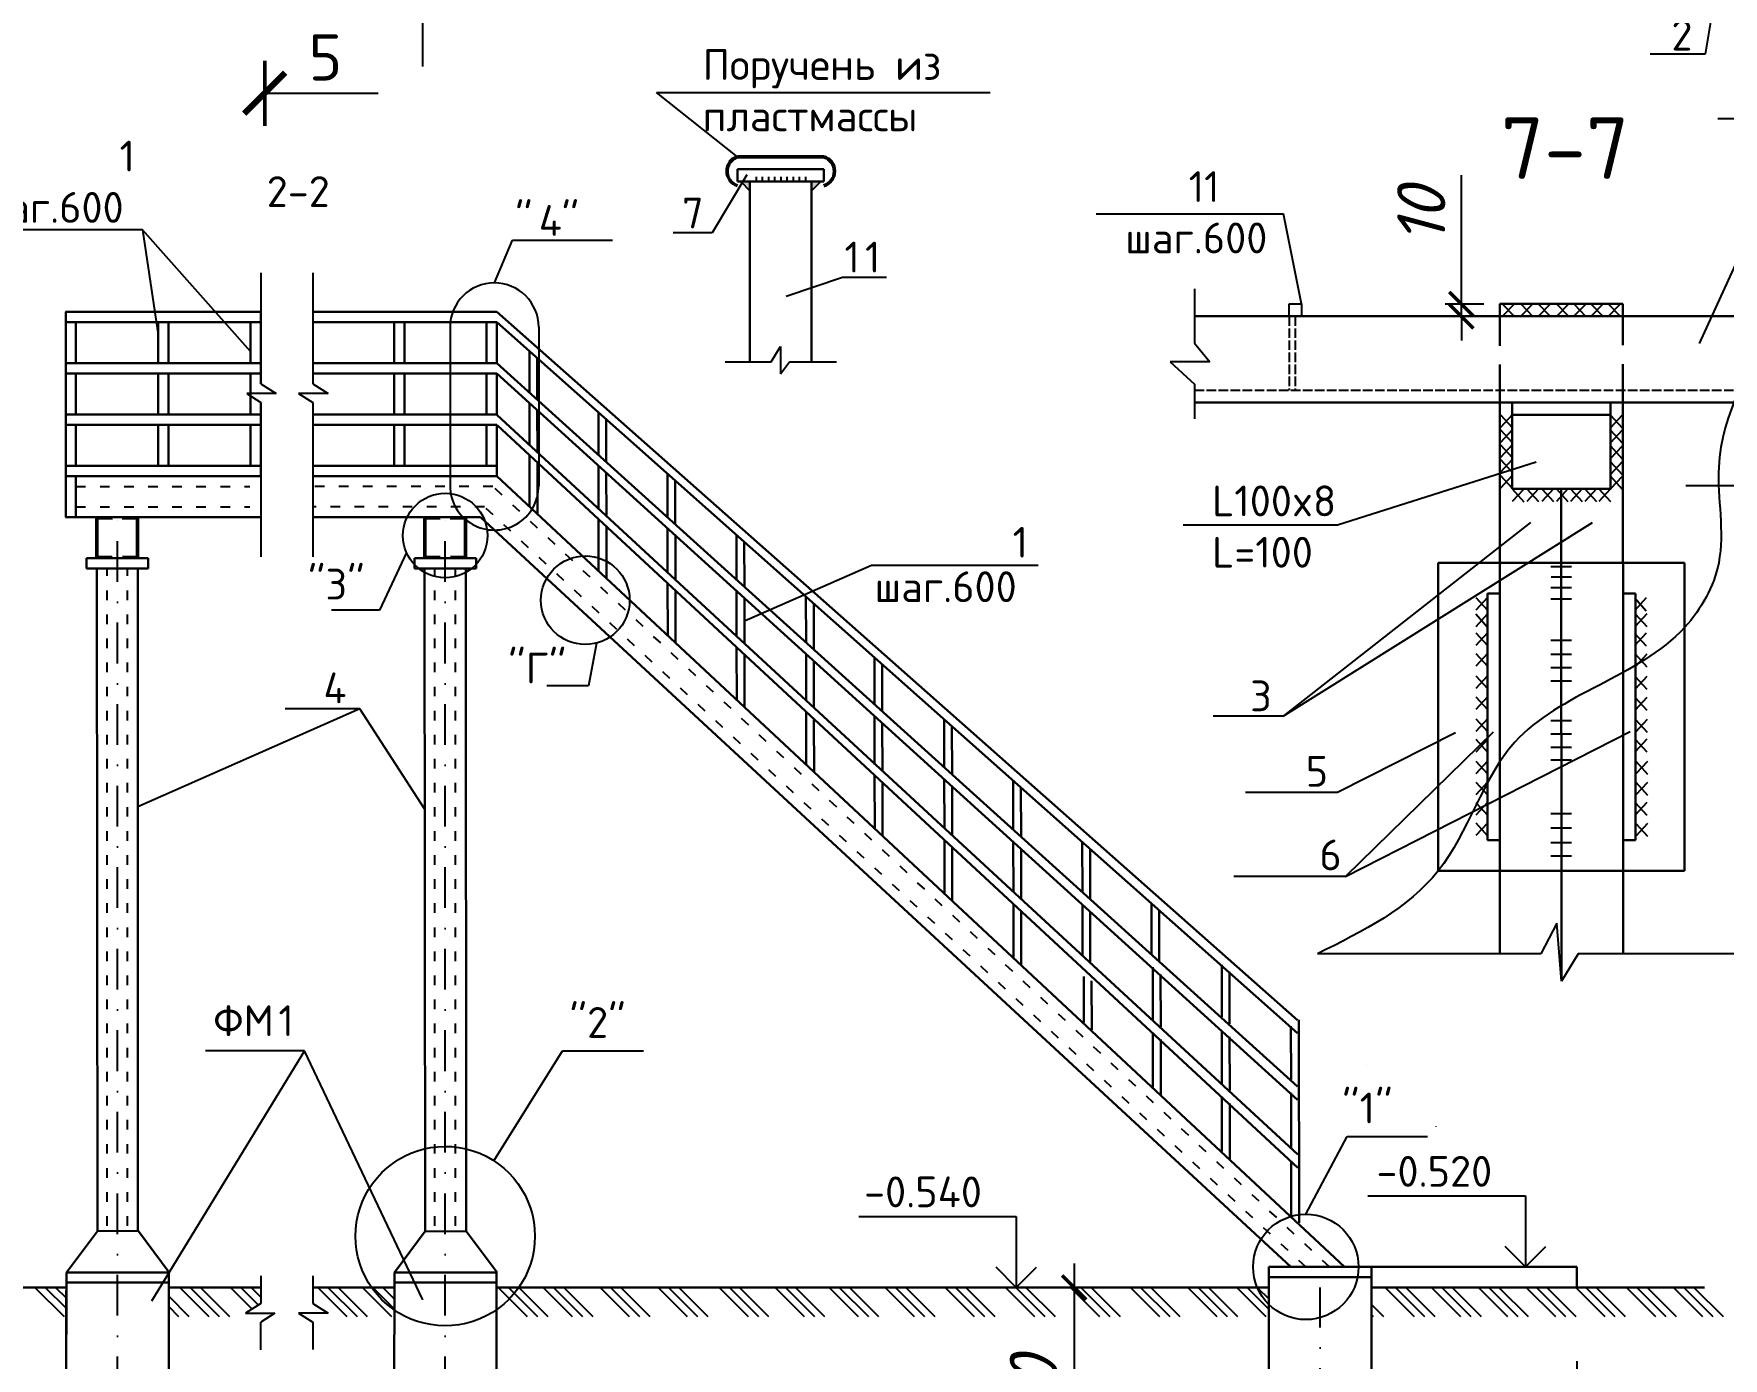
# Model space of a CAD drawing. Header units: millimetres. Extents: x 572274 to 2241483, y -888675 to -304135.
# Drawn here: x 1987142 to 1997671, y -640171 to -631917 of the extents above; entities that cross this region are included whole.
import ezdxf

# ---------------------------------------------------------------- set-up
doc = ezdxf.new("R2010")
doc.units = ezdxf.units.MM
for name, pattern in [('ACAD_ISO02W100', [15, 12, -3]), ('ACAD_ISO03W100', [30, 12, -18]), ('DASHDOTX2', [50.8, 25.4, -12.7, 0, -12.7])]:
    doc.linetypes.add(name, pattern=pattern)
doc.styles.get("Standard").update_dxf_attribs({"font": 'isocpeur.ttf'})
doc.styles.add('style1', font='isocpeui.ttf')
doc.dimstyles.new('ISO-25', dxfattribs={"dimtxt": 300, "dimasz": 150, "dimexe": 100, "dimexo": 100, "dimgap": 100, "dimtad": 1, "dimtxsty": 'style1', "dimblk": 'ARCHTICK', "dimcen": 250, "dimdle": 150, "dimclrd": 5, "dimclre": 5, "dimclrt": 7, "dimadec": 0, "dimazin": 0, "dimtfac": 1, "dimtmove": 0, "dimatfit": 3, "dimldrblk": 'ARCHTICK', "dimfxl": 1.25, "dimlwd": -1, "dimlwe": -1, "dimarcsym": 0})

# ---------------------------------------------------------------- blocks, each defined once
blk = doc.blocks.new('_ArchTick')
at = {"color": 0, "linetype": 'ByBlock', "const_width": 0.15}
blk.add_lwpolyline([(-0.5, -0.5), (0.5, 0.5)], dxfattribs=at)
blk = doc.blocks.new('*D1103')
at = {"color": 5, "ltscale": 10, "transparency": 16777216}
for p, q in [((1993626, -639580), (1993626, -641505)), ((1994739, -639730), (1993526, -639730)), ((1994739, -641355), (1993526, -641355))]:
    blk.add_line(p, q, dxfattribs=at)
at = {"layer": 'Defpoints', "color": 0, "lineweight": 25, "ltscale": 10, "transparency": 16777216}
for p in [(1994839, -639730), (1993626, -641355), (1994839, -641355)]:
    blk.add_point(p, dxfattribs=at)
at = {"color": 5, "ltscale": 10, "transparency": 16777216, "xscale": 150, "yscale": 150, "zscale": 150}
for p, rotation in [((1993626, -639730), 90), ((1993626, -641355), 270)]:
    blk.add_blockref('_ArchTick', p, dxfattribs=dict(at, rotation=rotation))
at = {"color": 7, "ltscale": 10, "transparency": 16777216, "insert": (1993374, -640543), "char_height": 300, "attachment_point": 5, "rotation": 90, "style": 'style1'}
blk.add_mtext('1270', dxfattribs=at)
blk = doc.blocks.new('*D1107')
at = {"color": 5, "ltscale": 10, "transparency": 16777216}
for p, q in [((1995479, -639830), (1995479, -640837)), ((1996759, -640189), (1996759, -640837)), ((1996909, -640737), (1995329, -640737))]:
    blk.add_line(p, q, dxfattribs=at)
at = {"layer": 'Defpoints', "color": 0, "lineweight": 25, "ltscale": 10, "transparency": 16777216}
for p in [(1995479, -639730), (1996759, -640089), (1995479, -640737)]:
    blk.add_point(p, dxfattribs=at)
at = {"color": 5, "ltscale": 10, "transparency": 16777216, "xscale": 150, "yscale": 150, "zscale": 150, "rotation": 180}
blk.add_blockref('_ArchTick', (1995479, -640737), dxfattribs=at)
at = {"color": 5, "ltscale": 10, "transparency": 16777216, "xscale": 150, "yscale": 150, "zscale": 150}
blk.add_blockref('_ArchTick', (1996759, -640737), dxfattribs=at)
at = {"color": 7, "ltscale": 10, "transparency": 16777216, "insert": (1996119, -640487), "char_height": 300, "attachment_point": 5, "style": 'style1'}
blk.add_mtext('1000', dxfattribs=at)
blk = doc.blocks.new('*D1118')
at = {"color": 5, "ltscale": 10, "transparency": 16777216}
for p, q in [((1996039, -633601), (1996039, -632799)), ((1996178, -633601), (1995939, -633601)), ((1996178, -633678), (1995939, -633678)), ((1996039, -633678), (1996039, -633601)), ((1996039, -633678), (1996039, -633828))]:
    blk.add_line(p, q, dxfattribs=at)
at = {"layer": 'Defpoints', "color": 0, "lineweight": 25, "ltscale": 10, "transparency": 16777216}
for p in [(1996039, -633601), (1996278, -633601), (1996278, -633678)]:
    blk.add_point(p, dxfattribs=at)
at = {"color": 5, "ltscale": 10, "transparency": 16777216, "xscale": 150, "yscale": 150, "zscale": 150}
for p, rotation in [((1996039, -633601), 270), ((1996039, -633678), 90)]:
    blk.add_blockref('_ArchTick', p, dxfattribs=dict(at, rotation=rotation))
at = {"color": 7, "ltscale": 10, "transparency": 16777216, "insert": (1995789, -633050), "char_height": 300, "attachment_point": 5, "rotation": 90, "style": 'style1'}
blk.add_mtext('10', dxfattribs=at)
blk = doc.blocks.new('AUDIT_I_180319113433-0')
blk.add_leader([(5368, 16417), (6473, 16417)], dimstyle='ISO-25', override={"dimasz": 400, "dimgap": 60, "dimtad": 0})

msp = doc.modelspace()

# ---------------------------------------------------------------- hatches: boundary and pattern name
h = msp.add_hatch(color=256)
h.paths.add_polyline_path([(1991605.457, -632836.763), (1991567.057, -632836.763), (1991562.153, -632836.763), (1991556.701, -632845.809), (1991605.457, -632895.685)])
h.paths.add_polyline_path([(1991562.153, -632836.763), (1991547.857, -632836.763), (1991556.701, -632845.809)])
h.paths.add_polyline_path([(1992047.057, -632836.763), (1992027.857, -632836.763), (1991989.457, -632836.763), (1991989.457, -632895.685)])

# ---------------------------------------------------------------- linework, layer by layer
at = {"ltscale": 10}
for p, q in [((1997668.594, -631386.825), (1997558.083, -632043.995)), ((1989564.594, -631582.119), (1989564.594, -632120.132)), ((1997558.083, -632043.995), (1997215.964, -632043.995)), ((1991528.657, -632683.163), (1991022.688, -632283.219)), ((1991022.688, -632283.219), (1993101.961, -632283.219)), ((1998334.431, -632447.083), (1997637.033, -632447.083)), ((1991586.231, -632796.813), (1991369.463, -633156.476)), ((1991547.857, -632836.763), (1991605.457, -632895.685)), ((1991645.858, -632836.763), (1991645.858, -632809.262)), ((1991684.258, -632836.763), (1991684.258, -632809.262)), ((1991722.658, -632836.763), (1991722.658, -632809.262)), ((1991761.058, -632836.763), (1991761.058, -632809.262)), ((1991799.458, -632836.763), (1991799.458, -632809.262)), ((1991837.858, -632836.763), (1991837.858, -632809.262)), ((1991876.258, -632836.763), (1991876.258, -632809.262)), ((1991914.658, -632836.763), (1991914.658, -632809.262)), ((1991953.058, -632836.763), (1991953.058, -632809.262)), ((1992047.057, -632836.763), (1991989.457, -632895.685)), ((1993762.025, -633038.919), (1994930.039, -633039.47)), ((1995042.289, -633600.849), (1994930.039, -633039.47)), ((1987818.919, -633138.501), (1986961.617, -633138.501)), ((1988493.211, -633896.392), (1987818.919, -633138.501)), ((1987818.919, -633138.501), (1987917.211, -633792.255)), ((1991369.463, -633156.476), (1991126.978, -633156.476)), ((1990012.634, -633469.193), (1990124.873, -633202.575)), ((1990124.873, -633202.575), (1990748.856, -633202.575)), ((1997522.127, -633847.832), (1997805.396, -633230.609)), ((1991830.938, -633551.659), (1992182.981, -633433.635)), ((1992182.981, -633433.635), (1992456.581, -633433.635)), ((1989736.476, -633745.351), (1989736.476, -634733.664)), ((1990288.792, -633745.351), (1990288.792, -634733.664)), ((1996506.039, -634587.239), (1995266.758, -634979.042)), ((1995266.758, -634979.042), (1994304.703, -634979.042)), ((1996470.291, -634962.951), (1994927.767, -636169.76)), ((1994927.767, -636169.76), (1996856.053, -634962.951)), ((1989465.255, -635149.588), (1989297.036, -635509.355)), ((1991570.901, -635575.051), (1992363.485, -635228.581)), ((1992363.485, -635228.581), (1993402.43, -635228.581)), ((1989297.036, -635509.355), (1988997.528, -635509.355)), ((1990649.534, -635714.184), (1990599.546, -635981.266)), ((1990599.546, -635981.266), (1990340.34, -635981.266)), ((1989175.156, -636123.74), (1987791.261, -636734.896)), ((1989175.156, -636123.74), (1988708.164, -636123.74)), ((1989578.307, -636748.039), (1989175.156, -636123.74)), ((1994927.767, -636169.76), (1994492.203, -636169.76)), ((1996003.141, -636273.114), (1995266.798, -636645.574)), ((1995316.649, -637168.538), (1997089.938, -636265.657)), ((1996237.199, -636269.413), (1995316.649, -637168.538)), ((1995266.798, -636645.574), (1994693.025, -636645.574)), ((1995316.649, -637168.538), (1994620.611, -637168.538)), ((1988829.023, -638256.235), (1987875.395, -639815.877)), ((1988829.023, -638256.235), (1988211.97, -638256.235)), ((1989567.617, -639806.538), (1988829.023, -638256.235)), ((1990009.024, -638940.077), (1990437.101, -638256.235)), ((1990437.101, -638256.235), (1990941.963, -638256.235)), ((1995069.8, -639273.392), (1995327.833, -638788.238)), ((1995327.833, -638788.238), (1995828.275, -638788.238)), ((1995456.728, -639159.031), (1996438.917, -639159.031)), ((1996438.917, -639159.031), (1996438.917, -639601.803)), ((1992283.332, -639286.891), (1993265.521, -639286.891)), ((1993265.521, -639286.891), (1993265.521, -639729.664)), ((1996438.917, -639601.803), (1996312.583, -639475.469)), ((1996438.917, -639601.803), (1996565.252, -639475.469)), ((1993265.521, -639729.664), (1993139.186, -639603.329)), ((1993265.521, -639729.664), (1993391.856, -639603.329)), ((1994839.107, -639729.763), (1994839.107, -641355.363))]:
    msp.add_line(p, q, dxfattribs=at)
at = {"lineweight": 50, "ltscale": 10}
msp.add_line((1988581.391, -632084.578), (1988581.391, -632490.17), dxfattribs=at)
at = {"lineweight": 50}
for p, q in [((1991528.657, -632683.163), (1992066.257, -632683.163)), ((1987535.387, -634933.657), (1987535.387, -635181.246)), ((1987631.936, -634933.657), (1987535.387, -634933.657)), ((1987692.796, -634933.657), (1987789.345, -634933.657)), ((1987789.345, -634933.657), (1987789.345, -635181.246)), ((1989675.877, -634933.657), (1989579.328, -634933.657)), ((1989579.328, -634933.657), (1989579.328, -635181.246)), ((1989736.737, -634933.657), (1989833.286, -634933.657)), ((1989833.286, -634933.657), (1989833.286, -635181.246)), ((1987535.387, -635181.246), (1987630.327, -635181.246)), ((1987789.345, -635181.246), (1987694.405, -635181.246)), ((1989579.328, -635181.246), (1989674.268, -635181.246)), ((1989833.286, -635181.246), (1989738.346, -635181.246))]:
    msp.add_line(p, q, dxfattribs=at)
at = {"lineweight": 30}
for p, q in [((1991528.657, -632836.763), (1991528.657, -632759.963)), ((1991528.657, -632759.963), (1992066.257, -632759.963)), ((1991567.057, -632836.763), (1991528.657, -632836.763)), ((1991989.457, -632836.763), (1991567.057, -632836.763)), ((1991605.457, -633961.579), (1991605.457, -632836.763)), ((1991989.457, -633961.579), (1991989.457, -632836.763)), ((1991989.457, -632836.763), (1992027.857, -632836.763)), ((1992027.857, -632836.763), (1992066.257, -632836.763)), ((1992066.257, -632836.763), (1992066.257, -632759.963)), ((1987341.049, -633649.935), (1988557.211, -633649.935)), ((1987341.211, -634929.935), (1987341.211, -633649.935)), ((1990028.519, -633649.935), (1988880.542, -633649.935)), ((1995017.63, -638063.462), (1990028.519, -633649.935)), ((1987341.211, -633713.935), (1987917.211, -633713.935)), ((1987405.211, -633969.935), (1987405.211, -633713.935)), ((1987917.211, -633969.935), (1987917.211, -633713.935)), ((1987917.211, -633713.935), (1988557.211, -633713.935)), ((1987981.211, -633969.935), (1987981.211, -633713.935)), ((1988493.211, -633969.935), (1988493.211, -633713.935)), ((1989452.357, -633713.935), (1988880.542, -633713.935)), ((1989388.357, -633969.935), (1989388.357, -633713.935)), ((1989452.357, -633969.935), (1989452.357, -633713.935)), ((1990028.357, -633713.935), (1989452.357, -633713.935)), ((1989964.357, -633969.935), (1989964.357, -633713.935)), ((1990028.357, -633969.935), (1990028.357, -633713.935)), ((1995017.77, -638145.575), (1990028.357, -633713.935)), ((1990231.304, -634153.244), (1990230.866, -633896.082)), ((1987341.211, -633969.935), (1987917.211, -633969.935)), ((1987917.211, -633969.935), (1988557.211, -633969.935)), ((1989452.357, -633969.935), (1988880.542, -633969.935)), ((1990028.357, -633969.935), (1989452.357, -633969.935)), ((1995018.334, -638477.061), (1990028.357, -633969.935)), ((1990279.9, -634197.137), (1990279.456, -633936.73)), ((1987341.211, -634033.935), (1987917.211, -634033.935)), ((1987405.211, -634289.935), (1987405.211, -634033.935)), ((1987917.211, -634289.935), (1987917.211, -634033.935)), ((1987917.211, -634033.935), (1988557.211, -634033.935)), ((1987981.211, -634289.935), (1987981.211, -634033.935)), ((1988493.211, -634289.935), (1988493.211, -634033.935)), ((1989452.357, -634033.935), (1988880.542, -634033.935)), ((1989388.357, -634289.935), (1989388.357, -634033.935)), ((1989452.357, -634289.935), (1989452.357, -634033.935)), ((1990028.357, -634033.935), (1989452.357, -634033.935)), ((1989964.357, -634289.935), (1989964.357, -634033.935)), ((1990028.357, -634292.213), (1990028.357, -634033.935)), ((1995018.476, -638560.396), (1990028.519, -634033.935)), ((1990231.86, -634480.187), (1990231.414, -634217.984)), ((1987341.211, -634289.935), (1987981.211, -634289.935)), ((1987981.211, -634289.935), (1988557.211, -634289.935)), ((1989452.357, -634289.935), (1988880.542, -634289.935)), ((1990028.357, -634289.935), (1989452.357, -634289.935)), ((1995019.057, -638902.077), (1990028.357, -634292.213)), ((1990280.458, -634525.076), (1990280.01, -634262.066)), ((1990661.409, -634541.73), (1990660.963, -634279.218)), ((1990710.005, -634585.624), (1990709.553, -634319.866)), ((1987341.211, -634353.935), (1987981.211, -634353.935)), ((1987405.211, -634609.935), (1987405.211, -634353.935)), ((1987917.211, -634609.935), (1987917.211, -634353.935)), ((1987981.211, -634609.935), (1987981.211, -634353.935)), ((1987981.211, -634353.935), (1988557.211, -634353.935)), ((1988493.211, -634609.935), (1988493.211, -634353.935)), ((1989452.357, -634353.935), (1988880.542, -634353.935)), ((1989388.357, -634609.935), (1989388.357, -634353.935)), ((1990028.357, -634353.935), (1989452.357, -634353.935)), ((1989452.357, -634609.935), (1989452.357, -634353.935)), ((1989964.357, -634609.935), (1989964.357, -634353.935)), ((1990028.357, -634673.935), (1990028.357, -634353.935)), ((1995019.198, -638984.883), (1990029.437, -634355.123)), ((1987341.211, -634609.935), (1988557.211, -634609.935)), ((1989388.357, -634609.935), (1988880.542, -634609.935)), ((1990028.519, -634609.935), (1989388.357, -634609.935)), ((1990232.514, -634864.254), (1990231.967, -634543.041)), ((1990281.112, -634909.594), (1990280.565, -634588.133)), ((1990661.981, -634877.486), (1990661.522, -634608.141)), ((1987341.211, -634673.935), (1988557.211, -634673.935)), ((1987405.211, -634929.935), (1987405.211, -634673.935)), ((1990028.519, -634673.935), (1988880.542, -634673.935)), ((1995310.632, -639601.935), (1990028.519, -634673.935)), ((1990710.578, -634922.375), (1990710.118, -634652.223)), ((1991091.839, -634930.51), (1991091.382, -634661.991)), ((1991140.435, -634974.403), (1991139.972, -634702.639)), ((1987340.911, -634929.935), (1988557.211, -634929.935)), ((1989926.295, -634929.935), (1988880.542, -634929.935)), ((1994975.637, -639601.935), (1989926.295, -634929.935)), ((1990662.641, -635265.546), (1990662.091, -634942.132)), ((1990711.239, -635310.886), (1990710.689, -634987.224)), ((1991092.426, -635275.083), (1991091.955, -634998.593)), ((1991141.023, -635319.972), (1991140.551, -635042.675)), ((1991521.944, -635318.997), (1991521.47, -635040.131)), ((1991570.54, -635362.89), (1991570.068, -635085.775)), ((1987471.261, -635185.935), (1987855.261, -635185.935)), ((1987471.261, -635249.935), (1987471.261, -635185.935)), ((1987535.261, -635249.935), (1987471.261, -635249.935)), ((1987535.261, -635249.935), (1987791.261, -635249.935)), ((1987538.523, -639380.084), (1987535.261, -635249.935)), ((1987791.261, -635249.935), (1987855.261, -635249.935)), ((1987791.261, -639380.084), (1987791.261, -635249.935)), ((1987855.261, -635249.935), (1987855.261, -635185.935)), ((1989514.307, -635249.935), (1989514.307, -635185.935)), ((1989898.307, -635185.935), (1989514.307, -635185.935)), ((1989578.307, -635249.935), (1989514.307, -635249.935)), ((1989581.569, -639380.084), (1989578.307, -635249.935)), ((1989834.307, -635249.935), (1989578.307, -635249.935)), ((1989837.569, -639380.084), (1989834.307, -635249.935)), ((1989834.307, -635249.935), (1989898.307, -635249.935)), ((1989898.307, -635249.935), (1989898.307, -635185.935)), ((1991093.093, -635667.14), (1991092.539, -635341.524)), ((1991141.691, -635712.48), (1991141.136, -635386.616)), ((1991522.546, -635672.382), (1991522.063, -635388.75)), ((1991571.143, -635717.271), (1991570.659, -635432.832)), ((1991955.083, -635710.223), (1991954.597, -635424.857)), ((1992003.679, -635754.116), (1992003.192, -635468)), ((1991523.22, -636068.431), (1991522.662, -635740.615)), ((1991571.818, -636113.771), (1991571.26, -635785.706)), ((1991955.699, -636072.482), (1991955.204, -635781.659)), ((1992381.612, -636095.479), (1992381.115, -635803.675)), ((1992004.297, -636117.371), (1992003.8, -635825.741)), ((1992430.207, -636139.372), (1992429.709, -635846.837)), ((1991956.38, -636472.552), (1991955.819, -636142.52)), ((1992004.978, -636517.892), (1992004.416, -636187.612)), ((1992382.249, -636469.895), (1992381.736, -636168.572)), ((1992430.846, -636514.784), (1992430.332, -636212.654)), ((1992816.411, -636488.206), (1992815.904, -636189.877)), ((1992865.007, -636532.099), (1992864.498, -636233.02)), ((1992382.93, -636869.966), (1992382.368, -636539.934)), ((1992431.528, -636915.306), (1992430.966, -636585.025)), ((1992817.058, -636868.11), (1992816.539, -636562.987)), ((1992865.655, -636912.999), (1992865.135, -636607.07)), ((1993246.517, -636876.692), (1993246, -636573.013)), ((1993295.112, -636920.586), (1993294.592, -636615.033)), ((1992817.752, -637276.178), (1992817.183, -636941.739)), ((1993247.178, -637265.409), (1993246.647, -636953.145)), ((1993677.181, -637265.684), (1993676.651, -636954.381)), ((1992866.351, -637321.518), (1992865.781, -636986.831)), ((1993295.776, -637310.298), (1993295.243, -636997.227)), ((1993725.777, -637309.577), (1993725.245, -636997.543)), ((1993247.88, -637677.469), (1993247.307, -637340.83)), ((1993677.857, -637663.223), (1993677.314, -637343.809)), ((1994107.845, -637654.675), (1994107.306, -637338.033)), ((1994156.441, -637698.568), (1994155.896, -637378.68)), ((1993296.478, -637722.81), (1993295.904, -637385.921)), ((1993726.455, -637708.112), (1993725.91, -637387.891)), ((1993686.496, -638079.282), (1993686.008, -637792.902)), ((1994116.467, -638061.038), (1994115.911, -637734.473)), ((1994165.064, -638105.926), (1994164.507, -637778.555)), ((1994545.756, -638043.049), (1994545.204, -637718.794)), ((1994594.351, -638086.942), (1994593.798, -637761.956)), ((1993735.094, -638124.622), (1993734.573, -637818.329)), ((1994977.669, -638433.168), (1994977.106, -638102.413)), ((1995027.711, -639326.899), (1995025.558, -638062.125)), ((1994117.182, -638481.095), (1994116.601, -638140.049)), ((1994165.78, -638526.435), (1994165.199, -638185.14)), ((1994546.462, -638458.22), (1994545.913, -638135.21)), ((1994595.06, -638503.109), (1994594.49, -638168.599)), ((1994547.184, -638882.27), (1994546.6, -638539.024)), ((1994978.39, -638857.188), (1994977.81, -638516.314)), ((1994595.782, -638927.61), (1994595.198, -638584.115)), ((1994979.119, -639285.248), (1994978.531, -638939.792)), ((1987346.523, -639636.084), (1987538.523, -639380.084)), ((1987794.523, -639380.084), (1987986.523, -639636.084)), ((1989581.569, -639380.084), (1989389.569, -639636.084)), ((1990029.569, -639636.084), (1989837.569, -639380.084)), ((1987346.523, -639636.084), (1987343.261, -641355.535)), ((1987346.523, -639636.084), (1987986.523, -639636.084)), ((1987983.261, -639631.734), (1987983.261, -641752.335)), ((1989389.569, -639636.084), (1989386.307, -641752.335)), ((1990029.569, -639636.084), (1989389.569, -639636.084)), ((1990026.307, -639631.734), (1990026.307, -641752.335)), ((1995479.107, -639601.935), (1994839.107, -639601.935)), ((1994839.107, -639601.935), (1994839.107, -639729.935)), ((1995479.107, -639665.803), (1994839.107, -639665.935)), ((1995479.107, -639601.803), (1996759.107, -639601.803)), ((1995479.107, -639729.935), (1995479.107, -639601.935)), ((1996759.107, -639601.803), (1996759.099, -639729.885)), ((1987343.261, -639729.289), (1985482.596, -639729.171)), ((1987343.261, -639748.333), (1987343.261, -641752.335)), ((1987346.523, -639700.084), (1987986.523, -639700.084)), ((1988557.211, -639729.365), (1987983.261, -639729.329)), ((1989386.307, -639729.418), (1988880.542, -639729.386)), ((1990029.569, -639700.084), (1989389.569, -639700.084)), ((1994839.107, -639729.763), (1990026.307, -639729.459)), ((1994839.107, -641355.535), (1994839.107, -639729.935)), ((1997553.931, -639729.935), (1995479.107, -639729.803)), ((1995479.107, -641354.133), (1995479.107, -639729.935))]:
    msp.add_line(p, q, dxfattribs=at)
for p, q in [((1988557.211, -633406.89), (1988557.211, -634098.051)), ((1988880.542, -633406.89), (1988880.542, -634098.051)), ((1994375.836, -633506.466), (1994375.836, -633845.867)), ((1988557.211, -634098.051), (1988557.211, -633649.935)), ((1994965.489, -633677.649), (1994965.489, -633600.849)), ((1994965.489, -633600.849), (1995042.289, -633600.849)), ((1995042.289, -633600.849), (1995042.289, -633677.649)), ((1987341.049, -633713.935), (1987341.211, -633713.935)), ((1990028.519, -633713.935), (1990028.357, -633713.935)), ((1990279.319, -633856.164), (1990279.319, -633855.795)), ((1991738.643, -633961.579), (1991795.24, -633865.149)), ((1991795.24, -633865.149), (1991795.24, -634036.797)), ((1994375.836, -633845.867), (1994471.798, -633960.836)), ((1990028.519, -633969.935), (1990028.357, -633969.935)), ((1991450.898, -633961.579), (1991738.643, -633961.579)), ((1991795.24, -634036.797), (1991851.837, -633961.579)), ((1991851.837, -633961.579), (1992144.808, -633961.579)), ((1994471.798, -633960.836), (1994224.842, -633960.836)), ((1994224.842, -633960.836), (1994375.836, -634100.645)), ((1988557.211, -634098.051), (1988652.751, -634159.142)), ((1988880.542, -634098.051), (1988976.082, -634159.142)), ((1990028.519, -634033.935), (1990028.357, -634033.935)), ((1994375.836, -634100.645), (1994375.836, -634315.939)), ((1988469.307, -634159.142), (1988557.211, -634214.68)), ((1988652.751, -634159.142), (1988469.307, -634159.142)), ((1988557.211, -634214.68), (1988557.211, -635177.292)), ((1988557.211, -634673.935), (1988557.211, -634214.68)), ((1988976.082, -634159.142), (1988792.638, -634159.142)), ((1988792.638, -634159.142), (1988880.542, -634214.68)), ((1988880.542, -634214.68), (1988880.542, -635177.292)), ((1990231.429, -634226.838), (1990231.414, -634217.984)), ((1990709.416, -634239.3), (1990709.415, -634238.931)), ((1987341.049, -634609.935), (1987341.211, -634609.935)), ((1990232.151, -634650.858), (1990231.967, -634543.041)), ((1990280.718, -634677.883), (1990280.565, -634588.133)), ((1990661.526, -634609.974), (1990661.522, -634608.141)), ((1991139.835, -634622.073), (1991139.834, -634621.704)), ((1987341.049, -634673.935), (1987341.211, -634673.935)), ((1987534.366, -634929.935), (1987790.366, -634929.935)), ((1987534.366, -635185.935), (1987534.366, -634929.935)), ((1987535.261, -634929.935), (1987535.261, -635185.935)), ((1987790.366, -634929.935), (1987790.366, -635185.935)), ((1989577.412, -635185.935), (1989577.412, -634929.935)), ((1989835.202, -634929.935), (1989579.202, -634929.935)), ((1989579.202, -634929.935), (1989579.202, -635185.935)), ((1989835.202, -635185.935), (1989835.202, -634929.935)), ((1990662.247, -635033.994), (1990662.091, -634942.132)), ((1990710.814, -635061.019), (1990710.689, -634987.224)), ((1996662.291, -635213.649), (1996278.291, -635213.649)), ((1996597.043, -635237.776), (1996725.281, -635237.776)), ((1991092.667, -635416.767), (1991092.539, -635341.524)), ((1996597.043, -635368.205), (1996725.281, -635368.205)), ((1996597.782, -635300.602), (1996726.02, -635300.602)), ((1991141.234, -635443.792), (1991141.136, -635386.616)), ((1996201.491, -635405.649), (1996201.491, -635482.449)), ((1996278.291, -636173.649), (1996278.291, -635405.649)), ((1996597.043, -635437.43), (1996725.281, -635437.43)), ((1997046.291, -636173.649), (1997046.291, -635405.649)), ((1997123.091, -635405.649), (1997123.091, -635482.449)), ((1996597.043, -635695.593), (1996725.281, -635695.593)), ((1991522.763, -635799.903), (1991522.662, -635740.615)), ((1991571.33, -635826.928), (1991571.26, -635785.706)), ((1996597.043, -635783.272), (1996725.281, -635783.272)), ((1996597.043, -635866.079), (1996725.281, -635866.079)), ((1996597.043, -635948.886), (1996725.281, -635948.886)), ((1991955.882, -636179.632), (1991955.819, -636142.52)), ((1992004.449, -636206.658), (1992004.416, -636187.612)), ((1996597.043, -636197.308), (1996725.281, -636197.308)), ((1996597.043, -636280.115), (1996725.281, -636280.115)), ((1996597.043, -636362.922), (1996725.281, -636362.922)), ((1992382.431, -636577.046), (1992382.368, -636539.934)), ((1993294.453, -636533.094), (1993294.452, -636532.725)), ((1996597.043, -636440.858), (1996725.281, -636440.858)), ((1992430.998, -636604.071), (1992430.966, -636585.025)), ((1996597.043, -636776.958), (1996725.281, -636776.958)), ((1992817.188, -636944.652), (1992817.183, -636941.739)), ((1996597.043, -636864.636), (1996725.281, -636864.636)), ((1996597.043, -636957.185), (1996725.281, -636957.185)), ((1996597.043, -637039.992), (1996725.281, -637039.992)), ((1995444.664, -638344.91), (1995444.663, -638344.541)), ((1995882.566, -638728.186), (1995882.565, -638727.817)), ((1987794.523, -639380.084), (1987538.523, -639380.084)), ((1989581.569, -639380.084), (1989837.569, -639380.084)), ((1987666.523, -639636.084), (1987538.523, -639636.084)), ((1988557.211, -639657.205), (1988557.211, -639829.996)), ((1988880.542, -639657.205), (1988880.542, -639829.996)), ((1989709.569, -639636.084), (1989837.569, -639636.084)), ((1995159.107, -639601.935), (1995223.107, -639601.935)), ((1995479.107, -639729.803), (1995479.107, -639601.803)), ((1995479.107, -639729.803), (1995479.107, -639665.803)), ((1987149.842, -639729.935), (1987330.861, -639910.954)), ((1987213.842, -639729.935), (1987343.261, -639859.354)), ((1987277.842, -639729.935), (1987343.261, -639795.354)), ((1987983.261, -639785.252), (1988108.963, -639910.954)), ((1988030.643, -639729.418), (1988536.408, -639729.386)), ((1988053.024, -639729.935), (1988234.044, -639910.954)), ((1988117.024, -639729.935), (1988298.044, -639910.954)), ((1988181.024, -639729.935), (1988362.044, -639910.954)), ((1988368.821, -639729.935), (1988503.333, -639864.447)), ((1988432.821, -639729.935), (1988542.371, -639839.485)), ((1988496.821, -639729.935), (1988557.211, -639790.325)), ((1988911.887, -639729.935), (1989092.907, -639910.954)), ((1988975.887, -639729.935), (1989156.907, -639910.954)), ((1989039.887, -639729.935), (1989220.907, -639910.954)), ((1989190.385, -639729.935), (1989371.404, -639910.954)), ((1989254.385, -639729.935), (1989386.307, -639861.857)), ((1989318.385, -639729.935), (1989386.307, -639797.857)), ((1990036.57, -639729.935), (1990217.589, -639910.954)), ((1990100.57, -639729.935), (1990281.589, -639910.954)), ((1990164.57, -639729.935), (1990345.589, -639910.954)), ((1990316.919, -639729.935), (1990497.938, -639910.954)), ((1990380.919, -639729.935), (1990561.938, -639910.954)), ((1990444.919, -639729.935), (1990625.938, -639910.954)), ((1990672.248, -639729.935), (1990853.267, -639910.954)), ((1990736.248, -639729.935), (1990917.267, -639910.954)), ((1990800.248, -639729.935), (1990981.267, -639910.954)), ((1991033.922, -639729.935), (1991214.942, -639910.954)), ((1991097.922, -639729.935), (1991278.942, -639910.954)), ((1991161.922, -639729.935), (1991342.942, -639910.954)), ((1991413.01, -639729.935), (1991594.029, -639910.954)), ((1991477.01, -639729.935), (1991658.029, -639910.954)), ((1991541.01, -639729.935), (1991722.029, -639910.954)), ((1991761.994, -639729.935), (1991943.013, -639910.954)), ((1991825.994, -639729.935), (1992007.013, -639910.954)), ((1991889.994, -639729.935), (1992071.013, -639910.954)), ((1992098.287, -639729.935), (1992279.307, -639910.954)), ((1992162.287, -639729.935), (1992343.307, -639910.954)), ((1992226.287, -639729.935), (1992407.307, -639910.954)), ((1992448.102, -639729.935), (1992629.121, -639910.954)), ((1992512.102, -639729.935), (1992693.121, -639910.954)), ((1992576.102, -639729.935), (1992757.121, -639910.954)), ((1992822.466, -639729.935), (1993003.486, -639910.954)), ((1992886.466, -639729.935), (1993067.486, -639910.954)), ((1992950.466, -639729.935), (1993131.486, -639910.954)), ((1993197.692, -639729.935), (1993378.711, -639910.954)), ((1993261.692, -639729.935), (1993442.711, -639910.954)), ((1993325.692, -639729.935), (1993506.711, -639910.954)), ((1993603.782, -639729.935), (1993784.801, -639910.954)), ((1993667.782, -639729.935), (1993848.801, -639910.954)), ((1993731.782, -639729.935), (1993912.801, -639910.954)), ((1993976.32, -639729.763), (1994157.339, -639910.782)), ((1994040.32, -639729.763), (1994221.339, -639910.782)), ((1994104.32, -639729.763), (1994285.339, -639910.782)), ((1994334.464, -639729.935), (1994515.484, -639910.954)), ((1994398.464, -639729.935), (1994579.484, -639910.954)), ((1994462.464, -639729.935), (1994643.484, -639910.954)), ((1994639.143, -639729.759), (1994820.162, -639910.778)), ((1994703.143, -639729.759), (1994839.107, -639865.723)), ((1994767.143, -639729.759), (1994839.107, -639801.723)), ((1995479.107, -639729.935), (1995479.107, -639704.203)), ((1995564.729, -639729.935), (1995745.748, -639910.954)), ((1995628.729, -639729.935), (1995809.748, -639910.954)), ((1995692.729, -639729.935), (1995873.748, -639910.954)), ((1995853.433, -639729.935), (1996034.452, -639910.954)), ((1995917.433, -639729.935), (1996098.452, -639910.954)), ((1995981.433, -639729.935), (1996162.452, -639910.954)), ((1996145.31, -639729.935), (1996326.33, -639910.954)), ((1996209.31, -639729.935), (1996390.33, -639910.954)), ((1996273.31, -639729.935), (1996454.33, -639910.954)), ((1996443.533, -639729.935), (1996624.553, -639910.954)), ((1996507.533, -639729.935), (1996688.553, -639910.954)), ((1996571.533, -639729.935), (1996752.553, -639910.954)), ((1996751.273, -639729.935), (1996932.293, -639910.954)), ((1996759.107, -639704.203), (1996759.105, -639729.885)), ((1996815.273, -639729.935), (1996996.293, -639910.954)), ((1996879.273, -639729.935), (1997060.293, -639910.954)), ((1997068.531, -639729.935), (1997249.551, -639910.954)), ((1997132.531, -639729.935), (1997313.551, -639910.954)), ((1997196.531, -639729.935), (1997377.551, -639910.954)), ((1997360.438, -639729.935), (1997541.458, -639910.954)), ((1997424.438, -639729.935), (1997605.458, -639910.954)), ((1997488.438, -639729.935), (1997669.458, -639910.954)), ((1987983.261, -639849.252), (1988044.963, -639910.954)), ((1988557.211, -639829.996), (1988461.67, -639891.087)), ((1988461.67, -639891.087), (1988645.115, -639891.087)), ((1988645.115, -639891.087), (1988557.211, -639946.624)), ((1988792.638, -639891.087), (1988880.542, -639946.624)), ((1988976.082, -639891.087), (1988792.638, -639891.087)), ((1988880.542, -639829.996), (1988976.082, -639891.087)), ((1995479.107, -639836.658), (1995553.403, -639910.954)), ((1995479.107, -639900.658), (1995489.403, -639910.954)), ((1988557.211, -640118.946), (1988557.211, -639946.624)), ((1988613.774, -639910.888), (1988613.84, -639910.954)), ((1988880.542, -639946.624), (1988880.542, -640116.654))]:
    msp.add_line(p, q)
at = {"lineweight": 30, "ltscale": 5}
for p, q in [((1994375.836, -633677.649), (1998772.144, -633677.649)), ((1996278.291, -633677.649), (1996278.291, -633600.849)), ((1996278.291, -633600.849), (1997044.889, -633600.849)), ((1996278.291, -633861.587), (1996278.291, -633677.649)), ((1997044.889, -633600.849), (1997044.733, -633677.649)), ((1997044.733, -633677.649), (1997044.733, -633858.343)), ((1996278.291, -635213.649), (1996278.291, -633977.3)), ((1997044.733, -633975.412), (1997044.733, -635213.649)), ((1994375.836, -634215.249), (1998772.144, -634215.249)), ((1996355.091, -634292.049), (1996355.091, -634215.249)), ((1996967.933, -634292.049), (1996967.933, -634215.249)), ((1996355.091, -634292.049), (1996355.091, -634752.849)), ((1996355.091, -634292.049), (1996967.933, -634292.049)), ((1996967.933, -634292.049), (1996967.933, -634752.849)), ((1996355.091, -634752.849), (1996971.774, -634752.849)), ((1996661.799, -634752.849), (1996662.357, -637820.091)), ((1995894.291, -635213.649), (1995894.291, -637133.649)), ((1995894.291, -635213.649), (1997430.291, -635213.649)), ((1996278.291, -635213.649), (1996278.291, -637651.157)), ((1997046.291, -635213.649), (1997046.291, -637651.157)), ((1997430.291, -635213.649), (1997430.291, -637133.649)), ((1996278.291, -635405.649), (1996201.491, -635405.649)), ((1996201.491, -635405.649), (1996201.491, -636941.649)), ((1997046.291, -635405.649), (1997123.091, -635405.649)), ((1997123.091, -635405.649), (1997123.091, -636941.649)), ((1996201.491, -636941.649), (1996278.291, -636941.649)), ((1997123.091, -636941.649), (1997046.291, -636941.649)), ((1997430.291, -637133.649), (1995894.291, -637133.649))]:
    msp.add_line(p, q, dxfattribs=at)
at = {"linetype": 'ACAD_ISO02W100', "ltscale": 5}
for p, q in [((1994965.489, -633677.649), (1994965.489, -634138.449)), ((1995003.889, -633677.649), (1995003.889, -634138.449)), ((1994375.836, -634138.449), (1998772.144, -634138.449))]:
    msp.add_line(p, q, dxfattribs=at)
at = {"color": 1, "ltscale": 10}
for p, q in [((1996368.725, -633601.691), (1996295.512, -633677.448)), ((1996296.143, -633601.365), (1996368.015, -633677.845)), ((1996483.169, -633601.691), (1996409.955, -633677.448)), ((1996410.587, -633601.365), (1996482.458, -633677.845)), ((1996593.125, -633601.691), (1996519.911, -633677.448)), ((1996520.543, -633601.365), (1996592.414, -633677.845)), ((1996706.84, -633601.691), (1996633.627, -633677.448)), ((1996634.258, -633601.365), (1996706.129, -633677.845)), ((1996813.977, -633601.691), (1996740.763, -633677.448)), ((1996741.395, -633601.365), (1996813.266, -633677.845)), ((1996921.113, -633601.691), (1996847.9, -633677.448)), ((1996848.531, -633601.365), (1996920.403, -633677.845)), ((1997028.25, -633601.691), (1996955.037, -633677.448)), ((1996955.668, -633601.365), (1997027.54, -633677.845)), ((1996282.588, -634291.562), (1996355.091, -634371.083)), ((1996282.588, -634291.562), (1996355.091, -634371.083)), ((1996282.588, -634291.562), (1996355.091, -634371.083)), ((1996355.091, -634292.049), (1996282.588, -634370.685)), ((1996355.091, -634292.049), (1996282.588, -634370.685)), ((1996355.091, -634292.049), (1996282.588, -634370.685)), ((1996968.003, -634293.245), (1997040.506, -634372.766)), ((1996968.003, -634293.245), (1997040.506, -634372.766)), ((1996968.003, -634293.245), (1997040.506, -634372.766)), ((1997040.506, -634293.733), (1996968.003, -634372.368)), ((1997040.506, -634293.733), (1996968.003, -634372.368)), ((1997040.506, -634293.733), (1996968.003, -634372.368)), ((1996282.588, -634385.498), (1996355.091, -634465.018)), ((1996355.091, -634385.985), (1996282.588, -634464.621)), ((1996968.797, -634387.611), (1997041.3, -634467.132)), ((1996968.797, -634387.611), (1997041.3, -634467.132)), ((1996968.797, -634387.611), (1997041.3, -634467.132)), ((1997041.3, -634388.099), (1996968.797, -634466.734)), ((1997041.3, -634388.099), (1996968.797, -634466.734)), ((1997041.3, -634388.099), (1996968.797, -634466.734)), ((1996282.588, -634477.987), (1996355.091, -634557.508)), ((1996355.091, -634478.474), (1996282.588, -634557.11)), ((1996968.062, -634485.686), (1997040.565, -634565.207)), ((1996968.062, -634485.686), (1997040.565, -634565.207)), ((1996968.062, -634485.686), (1997040.565, -634565.207)), ((1997040.565, -634486.173), (1996968.062, -634564.809)), ((1997040.565, -634486.173), (1996968.062, -634564.809)), ((1997040.565, -634486.173), (1996968.062, -634564.809)), ((1996282.588, -634569.932), (1996355.091, -634649.452)), ((1996355.091, -634570.419), (1996282.588, -634649.055)), ((1996969.331, -634584.534), (1997041.833, -634664.054)), ((1996969.331, -634584.534), (1997041.833, -634664.054)), ((1996969.331, -634584.534), (1997041.833, -634664.054)), ((1997041.833, -634585.021), (1996969.331, -634663.657)), ((1997041.833, -634585.021), (1996969.331, -634663.657)), ((1997041.833, -634585.021), (1996969.331, -634663.657)), ((1996282.588, -634669.801), (1996355.091, -634749.322)), ((1996355.091, -634670.288), (1996282.588, -634748.924)), ((1996968.062, -634674.51), (1997040.565, -634754.03)), ((1996968.062, -634674.51), (1997040.565, -634754.03)), ((1996968.062, -634674.51), (1997040.565, -634754.03)), ((1997040.565, -634674.997), (1996968.062, -634753.633)), ((1997040.565, -634674.997), (1996968.062, -634753.633)), ((1997040.565, -634674.997), (1996968.062, -634753.633)), ((1996355.24, -634753.556), (1996427.743, -634833.077)), ((1996427.743, -634754.044), (1996355.24, -634832.679)), ((1996446.869, -634753.116), (1996519.372, -634832.637)), ((1996519.372, -634753.604), (1996446.869, -634832.239)), ((1996539.982, -634752.676), (1996612.485, -634832.197)), ((1996612.485, -634753.163), (1996539.982, -634831.799)), ((1996630.899, -634752.676), (1996703.402, -634832.197)), ((1996703.402, -634753.163), (1996630.899, -634831.799)), ((1996719.444, -634752.676), (1996791.947, -634832.197)), ((1996791.947, -634753.163), (1996719.444, -634831.799)), ((1996808.585, -634752.239), (1996881.088, -634831.76)), ((1996881.088, -634752.726), (1996808.585, -634831.362)), ((1996894.928, -634752.239), (1996967.431, -634831.76)), ((1996967.431, -634752.726), (1996894.928, -634831.362)), ((1996129.514, -635429.321), (1996202.017, -635508.842)), ((1996202.017, -635429.808), (1996129.514, -635508.444)), ((1997118.92, -635432.632), (1997191.423, -635512.153)), ((1997191.423, -635433.119), (1997118.92, -635511.755)), ((1996128.178, -635532.773), (1996200.681, -635612.293)), ((1996200.681, -635533.26), (1996128.178, -635611.896)), ((1997121.627, -635531.498), (1997194.129, -635611.019)), ((1997194.129, -635531.986), (1997121.627, -635610.621)), ((1996129.514, -635649.573), (1996202.017, -635729.093)), ((1996202.017, -635650.06), (1996129.514, -635728.696)), ((1997118.9, -635651.355), (1997191.403, -635730.876)), ((1997191.403, -635651.842), (1997118.9, -635730.478)), ((1996129.514, -635778.959), (1996202.017, -635858.479)), ((1996202.017, -635779.446), (1996129.514, -635858.082)), ((1997121.627, -635782.108), (1997194.129, -635861.628)), ((1997194.129, -635782.595), (1997121.627, -635861.231)), ((1996129.514, -635917.884), (1996202.017, -635997.404)), ((1996202.017, -635918.371), (1996129.514, -635997.007)), ((1997121.624, -635921.59), (1997194.127, -636001.111)), ((1997194.127, -635922.077), (1997121.624, -636000.713)), ((1996129.514, -636048.636), (1996202.017, -636128.157)), ((1996202.017, -636049.124), (1996129.514, -636127.759)), ((1997121.624, -636052.343), (1997194.127, -636131.863)), ((1997194.127, -636052.83), (1997121.624, -636131.466)), ((1996129.514, -636185.835), (1996202.017, -636265.356)), ((1996202.017, -636186.322), (1996129.514, -636264.958)), ((1997124.35, -636189.372), (1997196.853, -636268.892)), ((1997196.853, -636189.859), (1997124.35, -636268.495)), ((1996129.514, -636313.864), (1996202.017, -636393.385)), ((1996202.017, -636314.351), (1996129.514, -636392.987)), ((1997121.624, -636311.952), (1997194.127, -636391.473)), ((1997194.127, -636312.44), (1997121.624, -636391.076)), ((1996129.514, -636450.065), (1996202.017, -636529.585)), ((1996202.017, -636450.552), (1996129.514, -636529.188)), ((1997127.077, -636450.877), (1997199.579, -636530.398)), ((1997199.579, -636451.365), (1997127.077, -636530)), ((1996129.514, -636580.817), (1996202.017, -636660.338)), ((1996202.017, -636581.305), (1996129.514, -636659.941)), ((1997127.077, -636581.63), (1997199.579, -636661.151)), ((1997199.579, -636582.117), (1997127.077, -636660.753)), ((1996129.514, -636707.041), (1996202.017, -636786.561)), ((1996202.017, -636707.528), (1996129.514, -636786.164)), ((1997121.624, -636706.935), (1997194.127, -636786.455)), ((1997194.127, -636707.422), (1997121.624, -636786.058)), ((1996129.514, -636835.07), (1996202.017, -636914.59)), ((1996202.017, -636835.557), (1996129.514, -636914.193)), ((1997127.077, -636837.688), (1997199.579, -636917.208)), ((1997199.579, -636838.175), (1997127.077, -636916.811))]:
    msp.add_line(p, q, dxfattribs=at)
at = {"linetype": 'ACAD_ISO03W100', "ltscale": 5}
for p, q in [((1987405.211, -634737.824), (1988489.026, -634737.824)), ((1990003.426, -634737.824), (1988880.542, -634737.824)), ((1995217.058, -639601.935), (1990003.426, -634737.824)), ((1987340.911, -634865.935), (1987341.211, -634865.935)), ((1987405.211, -634865.935), (1988489.026, -634865.935)), ((1989951.289, -634865.935), (1988880.542, -634865.935)), ((1995069.8, -639601.935), (1989951.289, -634865.935)), ((1987599.261, -639345.935), (1987599.261, -635249.935)), ((1987727.261, -639345.935), (1987727.261, -635249.935)), ((1989642.307, -639345.935), (1989642.307, -635249.935)), ((1989770.307, -639345.935), (1989770.307, -635249.935))]:
    msp.add_line(p, q, dxfattribs=at)
at = {"color": 246}
for p, q in [((1998286.748, -634734.639), (1997436.783, -634734.854)), ((1996633.087, -637460.034), (1996534.511, -637651.157)), ((1996662.291, -637820.198), (1996633.087, -637460.034)), ((1996534.511, -637651.157), (1995141.752, -637651.157)), ((1996766.378, -637651.157), (1996662.291, -637820.198)), ((1999278.706, -637651.157), (1996766.378, -637651.157))]:
    msp.add_line(p, q, dxfattribs=at)
at = {"color": 1, "linetype": 'DASHDOTX2', "ltscale": 10}
for p, q in [((1987663.261, -641937.927), (1987663.261, -634929.935)), ((1989706.307, -641937.927), (1989706.307, -634929.935)), ((1995159.107, -642011.181), (1995159.107, -639729.935))]:
    msp.add_line(p, q, dxfattribs=at)
at = {"color": 5, "ltscale": 10}
for p, q in [((1996615.87, -639601.803), (1996261.964, -639601.803)), ((1993442.474, -639729.664), (1993088.568, -639729.664))]:
    msp.add_line(p, q, dxfattribs=at)
at = {"lineweight": 50}
for centre, major_axis, start_param, end_param in [((1991558.531, -632773.934), (-0.512, 95.559), 0.312585684, 2.818286732), ((1992036.384, -632773.934), (0.202, 95.56), 3.461654831, 5.967355879)]:
    msp.add_ellipse(centre, major_axis=major_axis, ratio=1, start_param=start_param, end_param=end_param, dxfattribs=at)
at = {"ltscale": 10}
for centre, major_axis, start_param, end_param in [((1990012.634, -633745.351), (0.061, 276.158), -1.570576706, 1.571015947), ((1990012.634, -634733.664), (-0.231, 276.158), 1.569959456, 4.71155211), ((1989706.307, -635043.957), (0.008, 263.18), -1.570766223, 4.712419084), ((1990579.378, -635447.086), (-0.967, 276.156), 4.708887204, 10.992072512), ((1989706.307, -639409.935), (0.037, 558.932), -1.570730966, 4.712454341), ((1995069.8, -639601.935), (0.494, 328.543), -1.569292845, 4.713892462)]:
    msp.add_ellipse(centre, major_axis=major_axis, ratio=1, start_param=start_param, end_param=end_param, dxfattribs=at)
at = {"color": 246}
msp.add_open_spline([(1998023.517, -633677.649), (1997841.22, -633980.863), (1997551.63, -634462.539), (1997716.948, -635176.567), (1997312.764, -635900.444), (1996289.132, -636092.743), (1995998.817, -637224.276), (1995425.362, -637509.899), (1995141.752, -637651.157)], degree=3, knots=[0, 0, 0, 0, 1583.922725665, 2516.168791171, 3227.386931186, 5223.476448285, 6681.899305449, 8108.941119409, 8108.941119409, 8108.941119409, 8108.941119409], dxfattribs=at)

# ---------------------------------------------------------------- block references
at = {"xscale": 0.6399999998975545, "yscale": 0.6400000000139698, "zscale": 0.6400000000000001}
msp.add_blockref('AUDIT_I_180319113433-0', (1985145.954, -642793.949), dxfattribs=at)

# ---------------------------------------------------------------- texts
for s, height, p in [('2', 192, (1997347.791, -632021.346)), ('5', 288, (1988854.983, -632208.387)), ('Поручень из', 192, (1991310.289, -632204.757)), ('пластмассы', 192, (1991310.289, -632524.757)), ('7-7', 384, (1996285.371, -632821.172)), ('1', 192, (1987676.941, -632775.077)), ('2-2', 192, (1988593.982, -632996.454)), ('   11', 192, (1993973.104, -632965.202)), ('шаг.600', 192, (1986816.666, -633095.077)), ('"', 192, (1990141.37, -633176.517)), ('"', 192, (1990431.194, -633176.517)), ('7', 192, (1991182.432, -633130.042)), ('4', 192, (1990289.443, -633176.517)), ('шаг.600', 192, (1993944.013, -633285.202)), ('1', 192, (1992194.476, -633404.675)), ('1', 192, (1992322.476, -633404.675)), ('L100x8', 192, (1994485.783, -634923.966)), ('1', 192, (1993242.35, -635181.789)), ('L=100', 192, (1994485.783, -635243.966)), ('"3"', 192, (1988849.988, -635442.864)), ('шаг.600', 192, (1992382.076, -635459.122)), ('"Г"', 192, (1990098.334, -635965.166)), ('4', 192, (1988947.355, -636089.441)), ('3', 192, (1994722.23, -636139.461)), ('5', 192, (1995068.494, -636609.358)), ('6', 192, (1995154.143, -637130.284)), ('ФМ', 192, (1988260.582, -638163.469)), ('1', 192, (1988666.982, -638163.469)), ('"2"', 192, (1990480.57, -638174.309)), ('"1"', 192, (1995295.097, -638707.407)), ('-0.520', 192, (1995509.769, -639102.432)), ('-0.540', 192, (1992316.591, -639230.292))]:
    msp.add_text(s, height=height).set_placement(p)

# ---------------------------------------------------------------- dimensions: what is measured, and where the dimension line sits
at = {"color": 5, "ltscale": 10}
for base, p1, p2, angle, text, picture, middle in [((1996039.485, -633600.849), (1996278.291, -633677.649), (1996278.291, -633600.849), 90, '10', '*D1118', (1995789.485, -633049.827)), ((1993625.533, -641355.363), (1994839.107, -639729.763), (1994839.107, -641355.363), 90, '1270', '*D1103', (1993373.601, -640542.563)), ((1995479.107, -640737.232), (1996759.105, -640089.074), (1995479.107, -639729.935), 180, '1000', '*D1107', (1996119.106, -640487.232))]:
    dim = msp.add_linear_dim(base=base, p1=p1, p2=p2, angle=angle, text=text, dimstyle='ISO-25', dxfattribs=at)
    dim.commit()
    dim.dimension.update_dxf_attribs({"geometry": picture, "text_midpoint": middle})

doc.saveas('drawing.dxf')
